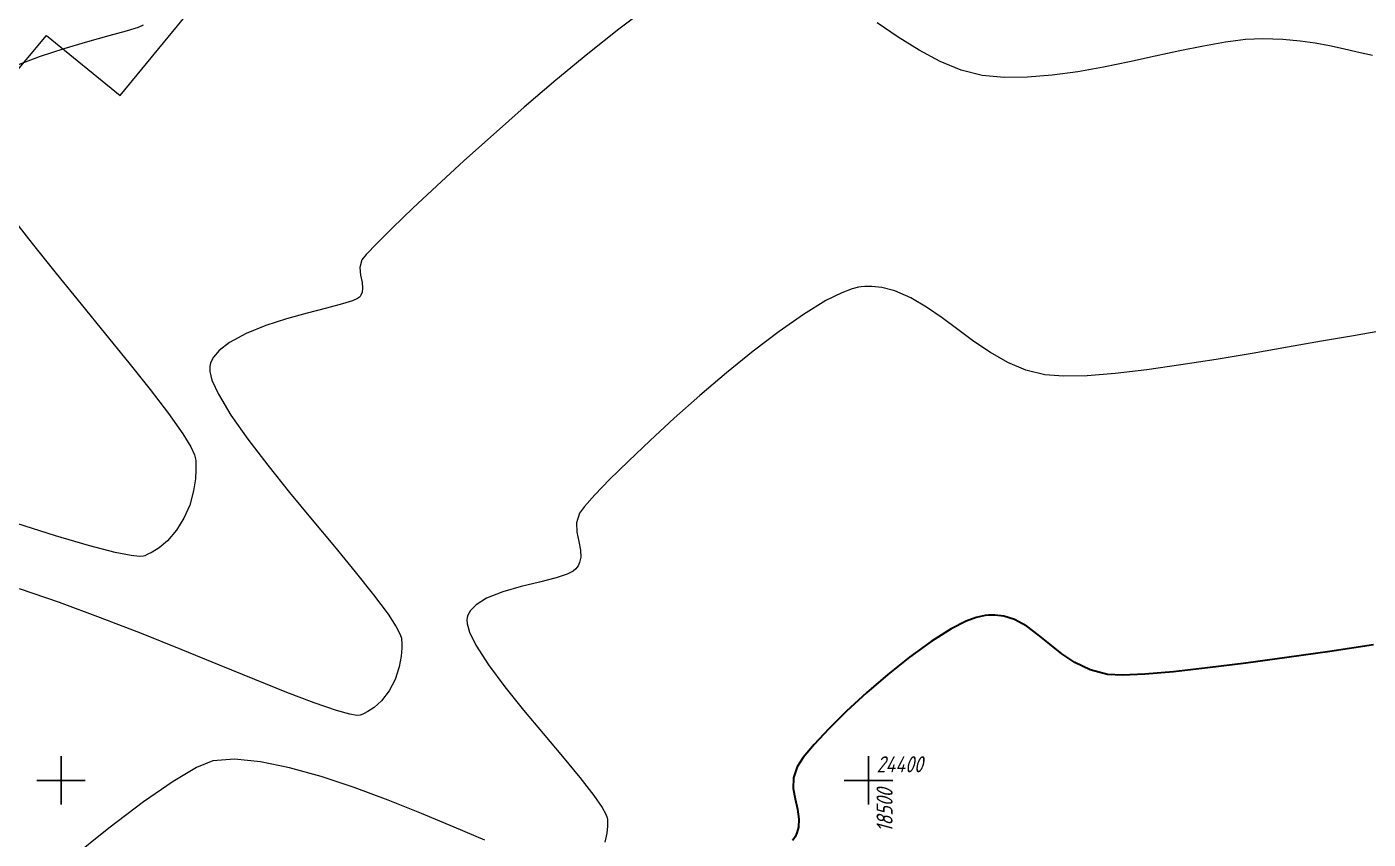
# Model space of a CAD drawing. Header units: metres. Extents: x 2491 to 4492, y 1184 to 2058.
# Drawn here: x 3039.9 to 3123, y 1402.6 to 1453 of the extents above; entities that cross this region are included whole.
import ezdxf
from ezdxf.enums import TextEntityAlignment as Align

# ---------------------------------------------------------------- set-up
doc = ezdxf.new("R2010")
doc.units = ezdxf.units.M
for name, color, linetype, transparency in [('02_Сетка', 7, 'Continuous', 0.6), ('03_Здания и строения', 7, 'Continuous', 0.6), ('19_Горизонтали', 7, 'Continuous', 0.6)]:
    doc.layers.add(name, color=color, linetype=linetype, transparency=transparency)
doc.layers.add('Сети_Горизонтали.Вспомогательные', color=1, linetype='Continuous', lineweight=9)
doc.layers.add('Сети_Горизонтали.Основные', color=1, linetype='Continuous', lineweight=30)
doc.layers.add('Сетка', color=7, linetype='Continuous')
doc.styles.get("Standard").update_dxf_attribs({"font": 'GOST_0.TTF'})

# ---------------------------------------------------------------- blocks, each defined once
blk = doc.blocks.new('g5_012')
at = {"color": 92}
for points in [[(0, -1.5), (0, 1.5)], [(-1.5, 0), (1.5, 0)]]:
    blk.add_lwpolyline(points, dxfattribs=at)

msp = doc.modelspace()

# ---------------------------------------------------------------- linework, layer by layer
at = {"layer": '03_Здания и строения', "color": 7, "linetype": 'Continuous', "lineweight": 20, "flags": 128}
msp.add_lwpolyline([(3069.687, 1495.024), (3036.338, 1454.935), (3031.907, 1458.675), (3000.328, 1421.124), (2995.659, 1425.029), (2968.563, 1392.768), (2977.551, 1385.267), (3004.184, 1417.107), (3008.578, 1413.476), (3041.129, 1452.411), (3045.681, 1448.698), (3078.003, 1488), (3069.687, 1495.024)], dxfattribs=at)
at = {"layer": '19_Горизонтали', "color": 32, "linetype": 'Continuous', "lineweight": 20, "elevation": 26.5, "flags": 128}
msp.add_lwpolyline([(3013.701, 1443.773), (3016.076, 1445.224, 0.079779), (3020.247, 1448.793), (3021.474, 1450.239, 0.179901), (3022.04, 1451.798), (3022.04, 1451.798, -0.242982), (3022.75, 1453.201), (3023.533, 1453.766, 0.060204), (3024.736, 1454.878), (3024.736, 1454.878, 0.000001), (3025.806, 1456.135), (3026.601, 1457.071, 0.264201), (3026.79, 1458.06), (3026.79, 1458.06, -0.268835), (3026.986, 1459.043), (3032.091, 1464.84, -0.565291), (3034.466, 1464.407), (3034.702, 1463.783, 0.35446), (3036.947, 1462.474), (3036.947, 1462.474, 0.111432), (3039.984, 1463.67), (3048.319, 1469.338)], format="xyb", dxfattribs=at)
at = {"layer": 'Сети_Горизонтали.Вспомогательные', "color": 42, "linetype": 'Continuous', "lineweight": 9, "flags": 128}
for points, elevation in [([(3078.403, 1454.187), (3076.569, 1452.81), (3074.646, 1451.283), (3072.679, 1449.655), (3070.715, 1447.975), (3068.8, 1446.292), (3066.98, 1444.654), (3065.302, 1443.11), (3063.811, 1441.709), (3062.554, 1440.501), (3061.576, 1439.533), (3060.925, 1438.855), (3060.646, 1438.516), (3060.522, 1438.035), (3060.57, 1437.571), (3060.669, 1437.12), (3060.705, 1436.768), (3060.668, 1436.508), (3060.597, 1436.337), (3060.546, 1436.251), (3060.508, 1436.208), (3060.38, 1436.121), (3060.07, 1435.985), (3059.465, 1435.791), (3058.465, 1435.522), (3057.277, 1435.214), (3055.993, 1434.858), (3054.702, 1434.444), (3053.493, 1433.964), (3052.456, 1433.406), (3051.812, 1432.899), (3051.466, 1432.48), (3051.311, 1432.181), (3051.259, 1432.025), (3051.235, 1431.897), (3051.241, 1431.6), (3051.376, 1431.062), (3051.769, 1430.189), (3052.552, 1428.887), (3053.594, 1427.403), (3054.826, 1425.792), (3056.177, 1424.11), (3057.577, 1422.411), (3058.957, 1420.751), (3060.248, 1419.185), (3061.379, 1417.769), (3062.281, 1416.558), (3062.791, 1415.774), (3063.026, 1415.311), (3063.104, 1415.07), (3063.118, 1414.971), (3063.125, 1414.8), (3063.124, 1414.46), (3063.086, 1413.954), (3062.966, 1413.298), (3062.71, 1412.521), (3062.342, 1411.813), (3061.868, 1411.197), (3061.415, 1410.784), (3061.035, 1410.528), (3060.763, 1410.387), (3060.622, 1410.325), (3060.549, 1410.305), (3060.347, 1410.298), (3059.906, 1410.368), (3059.082, 1410.595), (3057.709, 1411.069), (3056.008, 1411.721), (3054.032, 1412.512), (3051.835, 1413.407), (3049.473, 1414.368), (3047.001, 1415.358), (3044.471, 1416.341), (3041.94, 1417.279), (3039.461, 1418.135)], 27), ([(3047.113, 1453.05), (3046.802, 1452.91), (3046.063, 1452.69), (3044.989, 1452.394), (3043.672, 1452.026), (3042.202, 1451.589), (3040.673, 1451.085), (3039.176, 1450.519)], 26.5), ([(3123.251, 1451.178), (3122.304, 1451.383), (3121.428, 1451.585), (3120.577, 1451.773), (3119.703, 1451.938), (3118.756, 1452.073), (3117.689, 1452.167), (3116.454, 1452.211), (3115.369, 1452.161), (3114.135, 1452.003), (3112.776, 1451.761), (3111.317, 1451.461), (3109.784, 1451.128), (3108.201, 1450.785), (3106.594, 1450.459), (3104.988, 1450.174), (3103.407, 1449.955), (3101.878, 1449.827), (3100.424, 1449.815), (3099.072, 1449.943), (3097.775, 1450.271), (3096.472, 1450.807), (3095.168, 1451.504), (3093.865, 1452.315), (3092.567, 1453.193)], 27), ([(3038.845, 1441.333), (3040.24, 1439.531), (3041.733, 1437.664), (3043.267, 1435.778), (3044.786, 1433.922), (3046.232, 1432.143), (3047.548, 1430.49), (3048.677, 1429.008), (3049.563, 1427.746), (3050.057, 1426.928), (3050.284, 1426.441), (3050.36, 1426.182), (3050.374, 1426.074), (3050.383, 1425.885), (3050.384, 1425.507), (3050.351, 1424.945), (3050.239, 1424.21), (3049.996, 1423.329), (3049.641, 1422.507), (3049.181, 1421.763), (3048.619, 1421.116), (3048.1, 1420.679), (3047.671, 1420.406), (3047.367, 1420.253), (3047.21, 1420.184), (3047.127, 1420.161), (3046.891, 1420.144), (3046.37, 1420.194), (3045.384, 1420.387), (3043.733, 1420.815), (3041.679, 1421.42), (3039.289, 1422.174)], 26.5), ([(3123.811, 1434.12), (3122.057, 1433.819), (3120.095, 1433.473), (3117.986, 1433.099), (3115.79, 1432.717), (3113.565, 1432.346), (3111.372, 1432.004), (3109.269, 1431.71), (3107.316, 1431.483), (3105.574, 1431.341), (3104.101, 1431.304), (3102.956, 1431.39), (3101.771, 1431.689), (3100.652, 1432.165), (3099.587, 1432.772), (3098.564, 1433.463), (3097.572, 1434.194), (3096.598, 1434.919), (3095.631, 1435.591), (3094.658, 1436.166), (3093.668, 1436.597), (3092.855, 1436.808), (3092.23, 1436.873), (3091.804, 1436.867), (3091.588, 1436.847), (3091.412, 1436.82), (3091.029, 1436.725), (3090.382, 1436.482), (3089.4, 1435.99), (3088.013, 1435.14), (3086.493, 1434.078), (3084.886, 1432.853), (3083.238, 1431.515), (3081.596, 1430.116), (3080.004, 1428.705), (3078.511, 1427.333), (3077.161, 1426.05), (3076.002, 1424.906), (3075.079, 1423.953), (3074.438, 1423.24), (3074.126, 1422.817), (3073.951, 1422.219), (3073.973, 1421.639), (3074.089, 1421.075), (3074.197, 1420.524), (3074.208, 1420.091), (3074.139, 1419.77), (3074.043, 1419.558), (3073.978, 1419.452), (3073.916, 1419.375), (3073.74, 1419.231), (3073.365, 1419.038), (3072.694, 1418.811), (3071.661, 1418.549), (3070.521, 1418.277), (3069.388, 1417.958), (3068.377, 1417.557), (3067.733, 1417.151), (3067.384, 1416.785), (3067.229, 1416.507), (3067.177, 1416.357), (3067.156, 1416.239), (3067.169, 1415.962), (3067.316, 1415.458), (3067.722, 1414.639), (3068.506, 1413.427), (3069.518, 1412.067), (3070.673, 1410.624), (3071.886, 1409.163), (3073.073, 1407.749), (3074.149, 1406.447), (3075.029, 1405.323), (3075.535, 1404.595), (3075.77, 1404.171), (3075.848, 1403.955), (3075.862, 1403.868), (3075.868, 1403.722), (3075.864, 1403.431), (3075.821, 1403.002), (3075.697, 1402.449)], 27.5), ([(3068.27, 1402.57), (3066.375, 1403.376), (3064.359, 1404.214), (3062.277, 1405.042), (3060.183, 1405.818), (3058.131, 1406.501), (3056.176, 1407.05), (3054.372, 1407.423), (3052.773, 1407.579), (3051.434, 1407.475), (3050.412, 1407.067), (3048.966, 1406.204), (3047.144, 1404.935), (3044.996, 1403.307), (3042.569, 1401.371)], 27.5)]:
    msp.add_lwpolyline(points, dxfattribs=dict(at, elevation=elevation))
at = {"layer": 'Сети_Горизонтали.Основные', "color": 40, "linetype": 'Continuous', "lineweight": 30, "elevation": 28, "flags": 128}
msp.add_lwpolyline([(3123.299, 1414.665), (3120.597, 1414.261), (3117.938, 1413.879), (3115.393, 1413.533), (3113.032, 1413.236), (3110.926, 1413.003), (3109.145, 1412.85), (3107.759, 1412.789), (3106.84, 1412.837), (3105.752, 1413.123), (3104.819, 1413.566), (3104, 1414.113), (3103.256, 1414.707), (3102.546, 1415.294), (3101.832, 1415.82), (3101.072, 1416.229), (3100.404, 1416.435), (3099.856, 1416.501), (3099.462, 1416.496), (3099.256, 1416.477), (3099.08, 1416.451), (3098.703, 1416.358), (3098.081, 1416.125), (3097.161, 1415.66), (3095.903, 1414.874), (3094.575, 1413.912), (3093.226, 1412.832), (3091.91, 1411.693), (3090.677, 1410.551), (3089.578, 1409.466), (3088.666, 1408.493), (3087.992, 1407.691), (3087.607, 1407.118), (3087.389, 1406.436), (3087.377, 1405.773), (3087.485, 1405.125), (3087.628, 1404.491), (3087.721, 1403.869), (3087.7, 1403.379), (3087.602, 1403.015), (3087.486, 1402.773), (3087.41, 1402.653), (3087.324, 1402.538)], dxfattribs=at)

# ---------------------------------------------------------------- block references
at = {"layer": '02_Сетка', "color": 92, "linetype": 'Continuous', "lineweight": 15, "ltscale": 0.5}
for p in [(3042.029, 1406.265), (3092.029, 1406.265)]:
    msp.add_blockref('g5_012', p, dxfattribs=at)

# ---------------------------------------------------------------- texts
at = {"layer": 'Сетка', "color": 3, "oblique": 15}
msp.add_text('24400', height=1, dxfattribs=at).set_placement((3092.529, 1406.765))
msp.add_text('18500', height=1, rotation=90, dxfattribs=at).set_placement((3092.529, 1405.765), align=Align.TOP_RIGHT)

doc.saveas('drawing.dxf')
